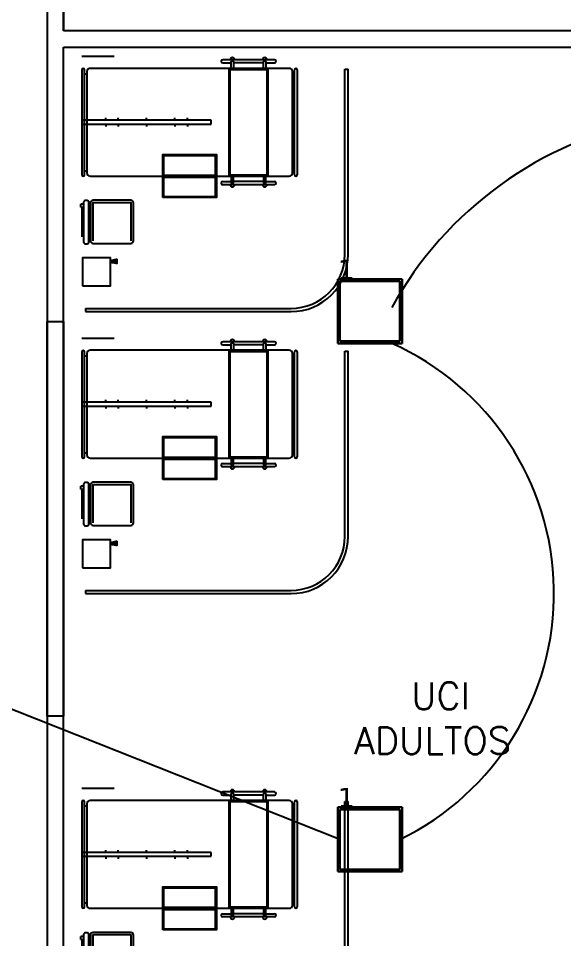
# Model space of a CAD drawing. Header units: metres. Extents: x -39 to 21688, y -24 to 9022.
# Drawn here: x -0.27 to 4.8, y 35.11 to 43.66 of the extents above; entities that cross this region are included whole.
import ezdxf

# ---------------------------------------------------------------- set-up
doc = ezdxf.new("R2010")
doc.units = ezdxf.units.M
doc.header["$MEASUREMENT"] = 0
for name, color, linetype in [('AN-TEXTO', 3, 'Continuous'), ('AR-MOBILIRIO', 1, 'Continuous'), ('AR-MUROS', 6, 'Continuous'), ('AR-PUERTAS', 2, 'Continuous'), ('AR-VENTANAS', 2, 'Continuous')]:
    doc.layers.add(name, color=color, linetype=linetype)
doc.layers.add('DLX_TERR_LUM', color=7, linetype='Continuous', true_color=0xffd400)
doc.layers.add('DLX_TERR_LUMKEY_IDX', color=7, linetype='Continuous', true_color=0x969696)
doc.styles.add('REGULAR-2.5', font='romans.shx', dxfattribs={"height": 2.5})
doc.styles.add('TableTextStyle', font='')
doc.styles.get('TableTextStyle').set_extended_font_data('VERDANA.TTF')

# ---------------------------------------------------------------- blocks, each defined once
blk = doc.blocks.new('AR-CAMILLA 2')
at = {"layer": 'AR-MOBILIRIO'}
for p, q in [((-0.1098, 0.3187, 0), (-0.4098, 0.3187, 0)), ((1.3773, 0.2874, 0), (0.8973, 0.2874, 0)), ((0.8973, 0.2574, 0), (0.9773, 0.2574, 0)), ((0.9773, 0.2074, 0), (0.9773, 0.2704, 0)), ((0.9973, 0.2704, 0), (0.9973, 0.2074, 0)), ((1.2773, 0.2574, 0), (0.9973, 0.2574, 0)), ((1.2773, 0.2074, 0), (1.2773, 0.2704, 0)), ((1.2973, 0.2704, 0), (1.2973, 0.2074, 0)), ((1.2973, 0.2574, 0), (1.3773, 0.2574, 0)), ((-0.4098, 0.1949, 0), (-0.4098, -0.7801, 0)), ((-0.3848, -0.7801, 0), (-0.3848, 0.1949, 0)), ((-0.3648, 0.1774, 0), (-0.3648, -0.7626, 0)), ((1.5152, 0.2074, 0), (-0.3348, 0.2074, 0)), ((0.9573, -0.7926, 0), (0.9573, 0.2074, 0)), ((0.9573, 0.2074, 0), (1.3173, 0.2074, 0)), ((0.9673, -0.7826, 0), (0.9673, 0.1974, 0)), ((0.9673, 0.1974, 0), (1.3073, 0.1974, 0)), ((1.3073, 0.1974, 0), (1.3073, -0.7826, 0)), ((1.3173, 0.2074, 0), (1.3173, -0.7926, 0)), ((1.5452, -0.7626, 0), (1.5452, 0.1774, 0)), ((1.5652, -0.7801, 0), (1.5652, 0.1949, 0)), ((1.5902, 0.1949, 0), (1.5902, -0.7801, 0)), ((2.032, -1.5202, 0), (2.032, 0.1998, 0)), ((2.032, 0.1998, 0), (2.062, 0.1998, 0)), ((2.062, -1.5202, 0), (2.062, 0.1998, 0)), ((-0.3848, 0.1574, 0), (-0.3648, 0.1574, 0)), ((1.5652, 0.1574, 0), (1.5452, 0.1574, 0)), ((-0.1895, -0.2751, 0), (-0.1895, -0.2519, 0)), ((-0.0726, -0.2751, 0), (-0.0726, -0.2519, 0)), ((0.1902, -0.2751, 0), (0.1902, -0.2519, 0)), ((0.453, -0.2751, 0), (0.453, -0.2519, 0)), ((0.57, -0.2751, 0), (0.57, -0.2519, 0)), ((0.7902, -0.2751, 0), (-0.4098, -0.2751, 0)), ((-0.4098, -0.2751, 0), (-0.4098, -0.3101, 0)), ((-0.4098, -0.3101, 0), (0.7902, -0.3101, 0)), ((-0.1895, -0.3101, 0), (-0.1895, -0.3332, 0)), ((-0.0726, -0.3101, 0), (-0.0726, -0.3332, 0)), ((0.1902, -0.3101, 0), (0.1902, -0.3332, 0)), ((0.453, -0.3101, 0), (0.453, -0.3332, 0)), ((0.57, -0.3101, 0), (0.57, -0.3332, 0)), ((0.7902, -0.3101, 0), (0.7902, -0.2751, 0)), ((0.3502, -0.6026, 0), (0.8302, -0.6026, 0)), ((0.3502, -0.7826, 0), (0.3502, -0.6026, 0)), ((0.8302, -0.7826, 0), (0.8302, -0.6026, 0)), ((-0.3848, -0.7426, 0), (-0.3648, -0.7426, 0)), ((1.5652, -0.7426, 0), (1.5452, -0.7426, 0)), ((-0.3348, -0.7926, 0), (1.5152, -0.7926, 0)), ((0.3402, -0.7926, 0), (0.8402, -0.7926, 0)), ((0.3502, -0.7826, 0), (0.8302, -0.7826, 0)), ((0.3502, -0.8026, 0), (0.8302, -0.8026, 0)), ((0.3502, -0.9826, 0), (0.3502, -0.8026, 0)), ((0.8302, -0.9826, 0), (0.8302, -0.8026, 0)), ((0.8973, -0.8426, 0), (0.9773, -0.8426, 0)), ((1.3173, -0.7926, 0), (0.9573, -0.7926, 0)), ((1.3073, -0.7826, 0), (0.9673, -0.7826, 0)), ((0.9773, -0.7926, 0), (0.9773, -0.8556, 0)), ((0.9973, -0.8556, 0), (0.9973, -0.7926, 0)), ((1.2773, -0.8426, 0), (0.9973, -0.8426, 0)), ((1.2773, -0.7926, 0), (1.2773, -0.8556, 0)), ((1.2973, -0.8556, 0), (1.2973, -0.7926, 0)), ((1.2973, -0.8426, 0), (1.3773, -0.8426, 0)), ((1.3773, -0.8726, 0), (0.8973, -0.8726, 0)), ((0.3502, -0.9826, 0), (0.8302, -0.9826, 0)), ((-0.4191, -1.0806, 0), (-0.4191, -1.0545, 0)), ((-0.3942, -1.0545, 0), (-0.4191, -1.0545, 0)), ((-0.4191, -1.0806, 0), (-0.3942, -1.0806, 0)), ((-0.4066, -1.3578, 0), (-0.4066, -1.0806, 0)), ((-0.3313, -1.0545, 0), (-0.3455, -1.0545, 0)), ((-0.3455, -1.0806, 0), (-0.3313, -1.0806, 0)), ((-0.3092, -1.0424, 0), (-0.3092, -1.3924, 0)), ((0.0437, -1.0395, 0), (-0.3063, -1.0395, 0)), ((-0.1344, -1.582, 0), (-0.1444, -1.582, 0)), ((-0.1444, -1.8124, 0), (-0.1444, -1.584, 0)), ((-0.1344, -1.587, 0), (-0.1444, -1.587, 0)), ((-0.1189, -1.5998, 0), (-0.1189, -1.5693, 0)), ((-0.1139, -1.6008, 0), (-0.1139, -1.5683, 0)), ((-0.1089, -1.6017, 0), (-0.1089, -1.5674, 0)), ((-0.1039, -1.6027, 0), (-0.1039, -1.5664, 0)), ((-0.0989, -1.6036, 0), (-0.0989, -1.5655, 0)), ((-0.0939, -1.6046, 0), (-0.0939, -1.5645, 0)), ((-0.0889, -1.6051, 0), (-0.0889, -1.564, 0)), ((-0.378, -2.0202, 0), (1.532, -2.0202, 0)), ((-0.378, -2.0202, 0), (-0.378, -2.0502, 0)), ((-0.378, -2.0502, 0), (1.532, -2.0502, 0))]:
    blk.add_line(p, q, dxfattribs=at)
at = {"layer": 'AR-MOBILIRIO', "elevation": 0}
for points in [[(0.3402, -0.9926), (0.3402, -0.5926), (0.8402, -0.5926), (0.8402, -0.9926)], [(-0.4044, -1.8124), (-0.1444, -1.8124), (-0.1444, -1.5524), (-0.4044, -1.5524)]]:
    blk.add_lwpolyline(points, close=True, dxfattribs=at)
for points in [[(-0.3942, -1.0355), (-0.3942, -1.4057, 0.414214), (-0.3792, -1.4207), (-0.3605, -1.4207, 0.414214), (-0.3455, -1.4057), (-0.3455, -1.0355, 0.414214), (-0.3605, -1.0205), (-0.3792, -1.0205, 0.414214)], [(-0.3313, -1.0424), (-0.3313, -1.3924, 0.414214), (-0.3063, -1.4174), (0.0437, -1.4174, 0.414214), (0.0687, -1.3924), (0.0687, -1.0424, 0.414214), (0.0437, -1.0174), (-0.3063, -1.0174, 0.414214)], [(-0.1306, -1.5715), (-0.0913, -1.564, -0.487928), (-0.0851, -1.5689), (-0.0851, -1.6002, -0.487928), (-0.0913, -1.6051), (-0.1306, -1.5976, -0.344151), (-0.1344, -1.5927), (-0.1344, -1.5764, -0.344151)]]:
    blk.add_lwpolyline(points, format="xyb", close=True, dxfattribs=at)
blk.add_lwpolyline([(0.0466, -1.3924), (0.0466, -1.0424)], dxfattribs=at)
at = {"layer": 'AR-MOBILIRIO'}
for centre, radius, start, end in [((0.8973, 0.2724, 0), 0.015, 89.99999, 269.99999), ((0.9873, 0.2874, 0), 0.02, 359.99999, 179.99999), ((0.9873, 0.2704, 0), 0.01, 359.99999, 179.99999), ((1.2873, 0.2874, 0), 0.02, 359.99999, 179.99999), ((1.2873, 0.2704, 0), 0.01, 359.99999, 179.99999), ((1.3773, 0.2724, 0), 0.015, 269.99999, 89.99999), ((-0.3973, 0.1949, 0), 0.0125, 359.99999, 179.99999), ((-0.3348, 0.1774, 0), 0.03, 89.99999, 179.99999), ((1.5152, 0.1774, 0), 0.03, 359.99999, 89.99999), ((1.5777, 0.1949, 0), 0.0125, 359.99999, 179.99999), ((-0.3348, -0.7626, 0), 0.03, 179.99999, 269.99999), ((1.5152, -0.7626, 0), 0.03, 269.99999, 359.99999), ((-0.3973, -0.7801, 0), 0.0125, 179.99999, 359.99999), ((0.8973, -0.8576, 0), 0.015, 89.99999, 269.99999), ((1.3773, -0.8576, 0), 0.015, 269.99999, 89.99999), ((1.5777, -0.7801, 0), 0.0125, 179.99999, 359.99999), ((0.9873, -0.8726, 0), 0.02, 179.99999, 359.99999), ((0.9873, -0.8556, 0), 0.01, 179.99999, 359.99999), ((1.2873, -0.8726, 0), 0.02, 179.99999, 359.99999), ((1.2873, -0.8556, 0), 0.01, 179.99999, 359.99999), ((-0.3063, -1.0424, 0), 0.0029, 89.99999, 179.99999), ((0.0437, -1.0424, 0), 0.0029, 359.99999, 89.99999), ((1.532, -1.5202, 0), 0.5, 269.99999, 359.99999), ((1.532, -1.5202, 0), 0.53, 269.99999, 359.99999)]:
    blk.add_arc(centre, radius, start, end, dxfattribs=at)

msp = doc.modelspace()

# ---------------------------------------------------------------- linework, layer by layer
at = {"layer": 'AR-MUROS'}
for points in [[(0.15, 46.64698), (0.15, 43.54452)], [(0, 46.29698), (0, 13.40006), (0.15, 13.40006), (0.15, 13.68495)], [(0.15, 43.54452), (0.15, 46.29698)], [(6, 41.63866), (6, 43.39452), (9.57194, 43.39452), (9.57194, 43.54452), (5.85, 43.54452), (0.15, 43.54452)], [(0.15, 34.78317), (0.15, 43.39452)], [(0.15, 28.68913), (0.15, 34.63317), (0.15, 43.39452)], [(0.15, 43.39452), (5.85, 43.39452), (5.85, 41.63866)]]:
    msp.add_lwpolyline(points, dxfattribs=at)
at = {"layer": 'AR-PUERTAS'}
msp.add_circle((22.62406, 27.62249), 40.08066, dxfattribs=at)
at = {"layer": 'AR-VENTANAS'}
msp.add_line((2.71832, 36.04199), (-5.22034, 39.186), dxfattribs=at)
msp.add_lwpolyline([(0.15, 37.18441), (0, 37.18441), (0, 40.84785), (0.15, 40.84785)], close=True, dxfattribs=at)
for centre, radius, start, end in [((6.24647, 39.29306), 3.48183, 50.240769, 151.069188), ((2.16734, 38.32593), 2.53851, 295.878757, 66.016986)]:
    msp.add_arc(centre, radius, start, end, dxfattribs=at)
at = {"layer": 'DLX_TERR_LUM'}
for points in [[(3.29532, 41.24228, 0), (2.69832, 41.24228, 0)], [(2.69832, 41.24228, 0), (2.69832, 41.24228, 0)], [(2.69832, 41.24228, 0), (3.29532, 41.24228, 0)], [(2.69832, 41.24228, 0), (2.69832, 40.64528, 0)], [(2.69832, 40.64528, 0), (2.69832, 41.24228, 0)], [(2.69832, 41.24228, 0), (2.69832, 41.24228, 0)], [(2.69832, 40.64528, 0), (2.69832, 41.24228, 0)], [(2.69832, 41.24228, 0), (3.29532, 41.24228, 0)], [(2.69832, 41.24228, 0), (2.69832, 40.64528, 0)], [(3.29532, 41.24228, 0), (2.69832, 41.24228, 0)], [(3.27532, 41.22228, 0), (2.71832, 41.22228, 0)], [(2.71832, 41.22228, 0), (2.71832, 40.66528, 0)], [(2.71832, 41.22228, 0), (3.27532, 41.22228, 0)], [(2.71832, 40.66528, 0), (2.71832, 41.22228, 0)], [(3.27532, 40.66528, 0), (3.27532, 41.22228, 0)], [(3.27532, 41.22228, 0), (3.27532, 40.66528, 0)], [(3.29532, 41.24228, 0), (3.29532, 41.24228, 0)], [(3.29532, 40.64528, 0), (3.29532, 41.24228, 0)], [(3.29532, 41.24228, 0), (3.29532, 41.24228, 0)], [(3.29532, 41.24228, 0), (3.29532, 40.64528, 0)], [(3.29532, 41.24228, 0), (3.29532, 40.64528, 0)], [(3.29532, 40.64528, 0), (3.29532, 41.24228, 0)], [(2.69832, 40.64528, 0), (2.69832, 40.64528, 0)], [(2.69832, 40.64528, 0), (3.29532, 40.64528, 0)], [(3.29532, 40.64528, 0), (2.69832, 40.64528, 0)], [(2.69832, 40.64528, 0), (2.69832, 40.64528, 0)], [(3.29532, 40.64528, 0), (2.69832, 40.64528, 0)], [(2.69832, 40.64528, 0), (3.29532, 40.64528, 0)], [(2.71832, 40.66528, 0), (3.27532, 40.66528, 0)], [(3.27532, 40.66528, 0), (2.71832, 40.66528, 0)], [(3.29532, 40.64528, 0), (3.29532, 40.64528, 0)], [(3.29532, 40.64528, 0), (3.29532, 40.64528, 0)], [(3.29532, 36.34049, 0), (2.69832, 36.34049, 0)], [(2.69832, 36.34049, 0), (2.69832, 36.34049, 0)], [(2.69832, 36.34049, 0), (3.29532, 36.34049, 0)], [(2.69832, 36.34049, 0), (2.69832, 35.74349, 0)], [(2.69832, 35.74349, 0), (2.69832, 36.34049, 0)], [(2.69832, 36.34049, 0), (2.69832, 36.34049, 0)], [(2.69832, 35.74349, 0), (2.69832, 36.34049, 0)], [(2.69832, 36.34049, 0), (3.29532, 36.34049, 0)], [(2.69832, 36.34049, 0), (2.69832, 35.74349, 0)], [(3.29532, 36.34049, 0), (2.69832, 36.34049, 0)], [(3.29532, 36.34049, 0), (3.29532, 36.34049, 0)], [(3.29532, 35.74349, 0), (3.29532, 36.34049, 0)], [(3.29532, 36.34049, 0), (3.29532, 36.34049, 0)], [(3.29532, 36.34049, 0), (3.29532, 35.74349, 0)], [(3.29532, 36.34049, 0), (3.29532, 35.74349, 0)], [(3.29532, 35.74349, 0), (3.29532, 36.34049, 0)], [(3.27532, 36.32048, 0), (2.71832, 36.32048, 0)], [(2.71832, 36.32048, 0), (2.71832, 35.76349, 0)], [(2.71832, 36.32048, 0), (3.27532, 36.32048, 0)], [(2.71832, 35.76349, 0), (2.71832, 36.32048, 0)], [(3.27532, 35.76349, 0), (3.27532, 36.32048, 0)], [(3.27532, 36.32048, 0), (3.27532, 35.76349, 0)], [(2.69832, 35.74349, 0), (2.69832, 35.74349, 0)], [(2.69832, 35.74349, 0), (3.29532, 35.74349, 0)], [(3.29532, 35.74349, 0), (2.69832, 35.74349, 0)], [(2.69832, 35.74349, 0), (2.69832, 35.74349, 0)], [(3.29532, 35.74349, 0), (2.69832, 35.74349, 0)], [(2.69832, 35.74349, 0), (3.29532, 35.74349, 0)], [(2.71832, 35.76349, 0), (3.27532, 35.76349, 0)], [(3.27532, 35.76349, 0), (2.71832, 35.76349, 0)], [(3.29532, 35.74349, 0), (3.29532, 35.74349, 0)], [(3.29532, 35.74349, 0), (3.29532, 35.74349, 0)]]:
    msp.add_polyline3d(points, dxfattribs=at)

# ---------------------------------------------------------------- block references
at = {"layer": 'AR-MUROS'}
for p in [(0.73188, 42.9904, 0), (0.73188, 40.37342, 0), (0.73188, 36.1951, 0)]:
    msp.add_blockref('AR-CAMILLA 2', p, dxfattribs=at)

# ---------------------------------------------------------------- texts
at = {"layer": 'AN-TEXTO', "insert": (1.8659, 37.4994), "char_height": 0.25, "attachment_point": 1, "style": 'REGULAR-2.5'}
msp.add_mtext_dynamic_manual_height_columns('\\pi1.51253;UCI\\P\\pi0.98277;ADULTOS ', width=3.5369651, gutter_width=1.25, heights=[0], dxfattribs=at)
at = {"layer": 'DLX_TERR_LUMKEY_IDX', "style": 'TableTextStyle'}
for p in [(2.69832, 41.24228), (2.69832, 36.34049)]:
    msp.add_text('1', height=0.18, dxfattribs=at).set_placement(p)

doc.saveas('drawing.dxf')
